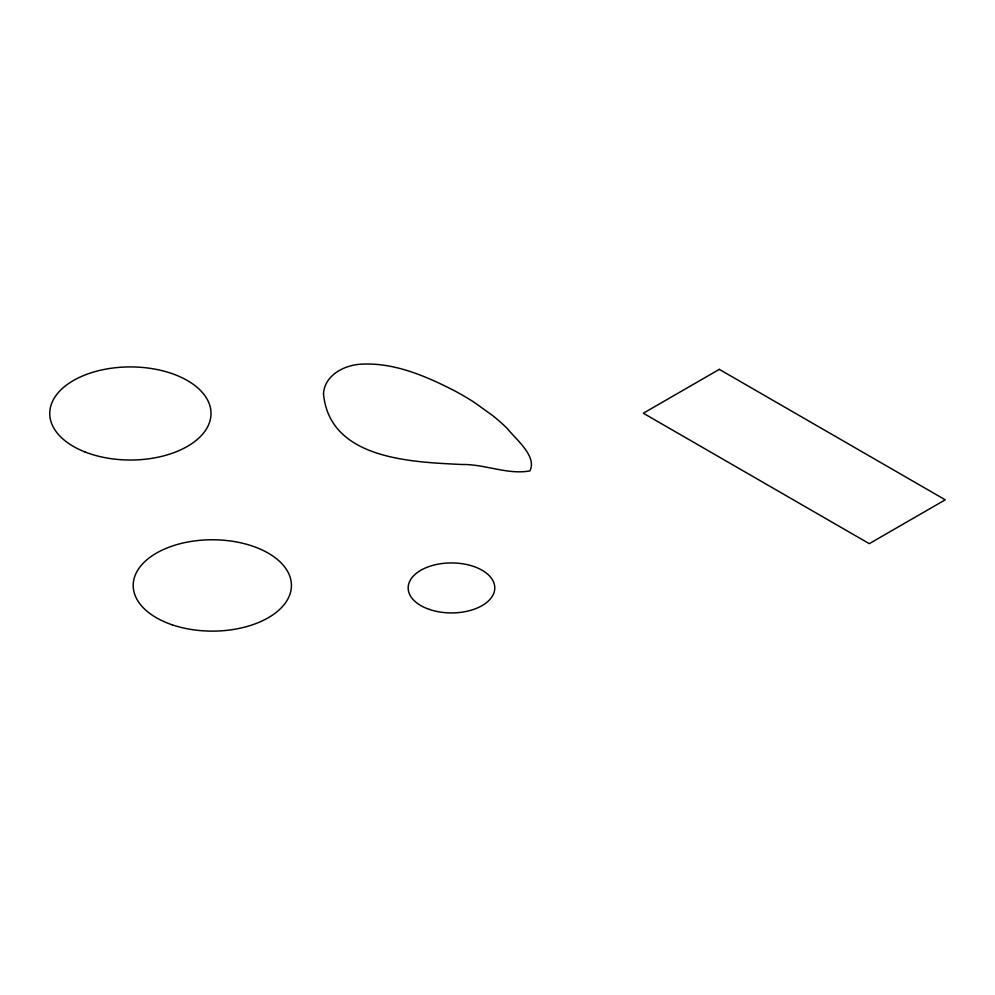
<?xml version="1.0" encoding="UTF-8"?>
<svg xmlns="http://www.w3.org/2000/svg" width="995" height="995" viewBox="0 0 995 995"><rect width="100%" height="100%" fill="white"/><g stroke="black" fill="none" stroke-linecap="round" stroke-linejoin="round"><path stroke-width="1.49" d="M323.487 393.647C329.469 459.491 411.582 462.016 461.916 464.503C484.664 464.006 507.487 474.976 529.862 470.933C537.424 456.195 515.435 438.994 507.301 428.509A286.921 165.655 0 0 0 492.513 415.45L474.739 402.689A302.53 174.66 0 0 0 454.703 390.848C425.91 376.147 394.393 362.404 361.372 364.158C344.581 364.966 324.756 374.928 323.487 393.647M719.31 369.369L643.33 413.224L869.282 543.668L945.25 499.813L719.31 369.369M172.322 624.86A79.115 45.683 0 0 0 291.423 585.719A79.115 45.683 0 0 0 173.167 545.745A79.115 45.683 0 0 0 172.322 624.86M429.28 609.388A43.295 24.987 0 0 0 494.776 588.306A43.295 24.987 0 0 0 430.412 566.093A43.295 24.987 0 0 0 429.28 609.388M85.184 452.028A80.632 46.554 0 0 0 210.803 416.793A80.632 46.554 0 0 0 95.147 371.595A80.632 46.554 0 0 0 85.184 452.028"/></g></svg>
